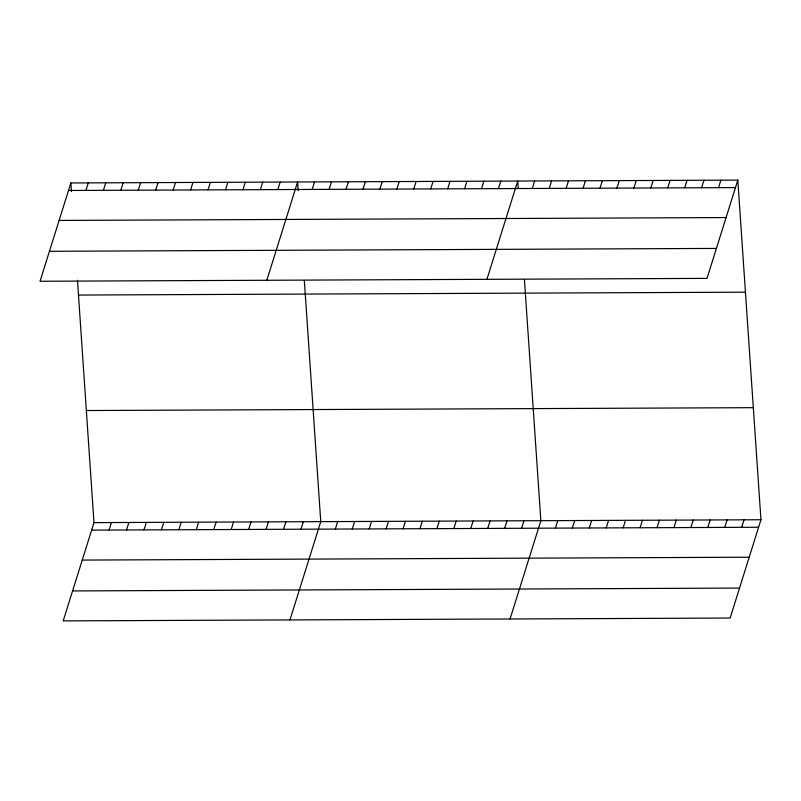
<?xml version="1.0" encoding="UTF-8"?>
<svg xmlns="http://www.w3.org/2000/svg" width="801" height="801" viewBox="0 0 801 801"><rect width="100%" height="100%" fill="white"/><g stroke="black" fill="none" stroke-linecap="round" stroke-linejoin="round"><path stroke-width="1.2" d="M70.848 182.968L40.05 281.251L707.013 278.378L737.811 180.105L70.848 182.968L71.439 191.599M85.937 190.398L88.29 182.898M103.389 190.328L105.732 182.818M120.831 190.248L123.184 182.748M138.273 190.177L140.626 182.668M155.714 190.097L158.067 182.598M173.156 190.027L175.509 182.518M190.598 189.947L192.951 182.448M77.477 280.28L93.987 522.622L63.189 620.895L730.152 618.032L760.95 519.749L737.811 180.105M208.05 189.877L210.393 182.368M109.086 530.042L111.429 522.542M225.492 189.797L227.844 182.298M126.528 529.972L128.881 522.472M242.933 189.727L245.286 182.217M143.97 529.892L146.323 522.392M260.375 189.647L262.728 182.147M161.412 529.821L163.764 522.322M277.817 189.577L280.17 182.067M178.853 529.741L181.206 522.242M266.813 280.28L297.612 181.997L298.202 190.618M196.305 529.671L198.648 522.172M312.19 189.426L314.543 181.927M213.747 529.591L216.1 522.092M329.121 189.356L331.474 181.847M231.189 529.521L233.542 522.022M346.052 189.276L348.405 181.777M248.63 529.441L250.983 521.942M362.983 189.206L365.336 181.707M266.072 529.371L268.425 521.872M379.914 189.136L382.267 181.637M283.514 529.291L285.867 521.791M396.845 189.066L399.198 181.557M300.966 529.221L303.309 521.721M413.777 188.986L416.13 181.487M289.962 619.924L320.76 521.641L304.33 280.53M430.708 188.916L433.061 181.416M335.339 529.071L337.692 521.571M447.639 188.846L449.992 181.336M352.27 529L354.613 521.501M464.57 188.766L466.923 181.266M369.201 528.93L371.544 521.421M481.501 188.696L483.854 181.196M386.132 528.85L388.475 521.351M498.432 188.625L500.785 181.126M403.063 528.78L405.406 521.281M486.918 279.329L517.716 181.046L518.217 188.435M419.984 528.71L422.337 521.201M532.295 188.475L534.637 180.976M436.915 528.63L439.268 521.131M549.226 188.405L551.569 180.906M453.847 528.56L456.2 521.061M566.157 188.335L568.5 180.836M470.778 528.49L473.131 520.99M583.078 188.255L585.431 180.756M487.709 528.42L490.062 520.91M600.009 188.185L602.362 180.686M504.64 528.34L506.993 520.84M616.94 188.115L619.293 180.615M521.571 528.27L523.924 520.77M633.871 188.045L636.224 180.535M510.057 618.973L540.855 520.7L524.425 279.589M650.802 187.965L653.155 180.465M555.433 528.119L557.786 520.62M667.734 187.895L670.087 180.395M572.365 528.049L574.717 520.55M684.665 187.824L687.018 180.325M589.296 527.979L591.649 520.48M701.596 187.754L703.949 180.245M606.227 527.909L608.58 520.4M718.527 187.674L720.88 180.175M623.158 527.829L625.501 520.33M640.089 527.759L642.432 520.26M657.02 527.689L659.363 520.189M673.951 527.619L676.294 520.109M690.873 527.539L693.225 520.039M707.804 527.469L710.157 519.969M724.735 527.398L727.088 519.889M741.666 527.318L744.019 519.819M68.496 190.478L735.458 187.604M59.114 220.435L726.066 217.562M49.442 251.294L716.394 248.42M78.488 295.058L745.441 292.185M86.358 410.533L753.31 407.669M93.987 522.622L760.95 519.749M91.644 530.122L758.597 527.248M82.253 560.079L749.215 557.206M72.581 590.938L739.543 588.074"/></g></svg>
